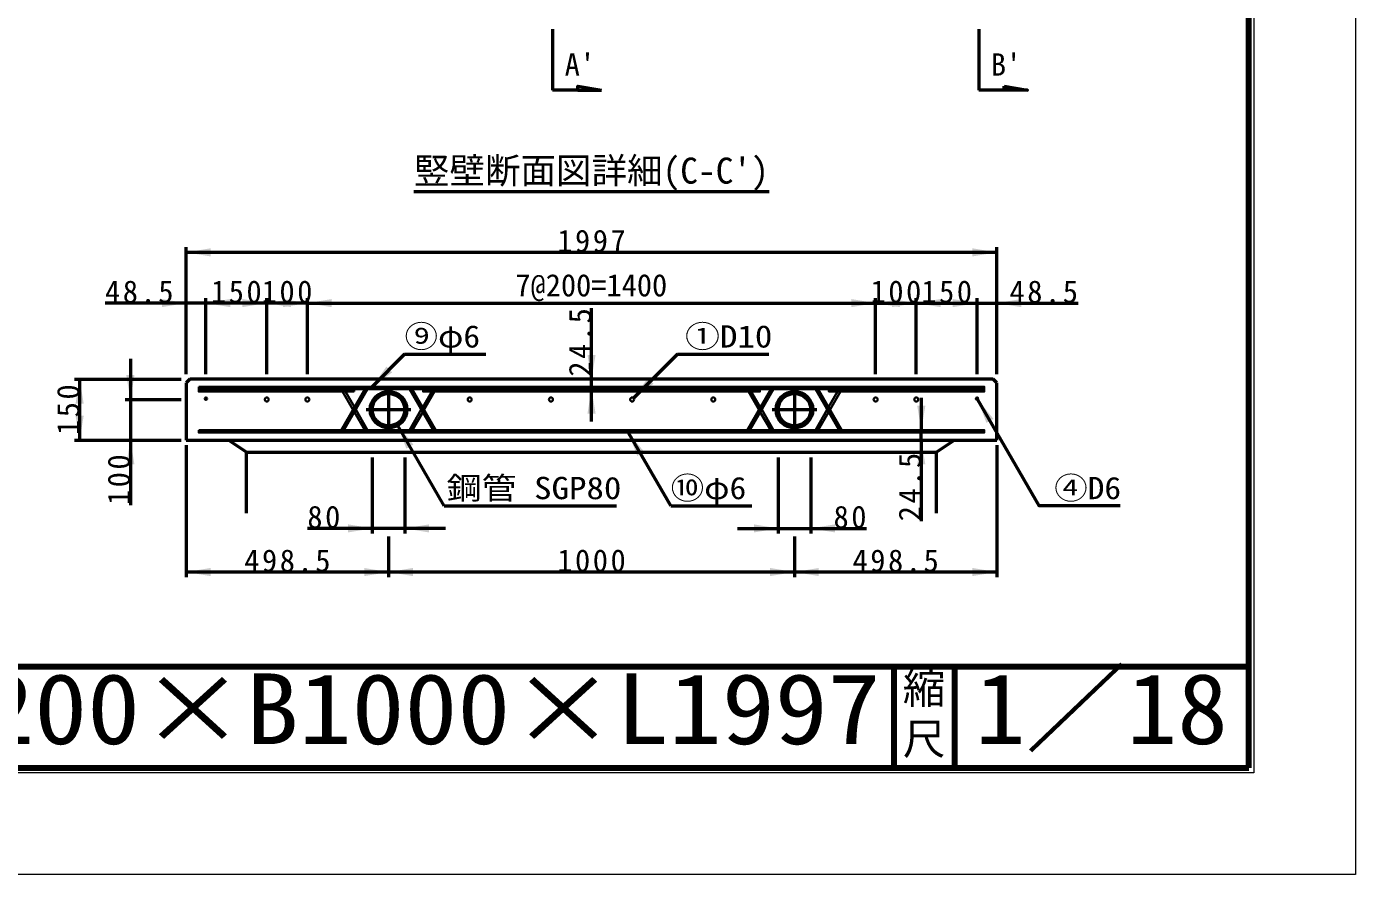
# Model space of a CAD drawing. Units: millimetres, scale not verified, with parts at other scales. Extents: x -2102 to 2102, y -1485 to 1485.
# Drawn here: x 793 to 2102, y -1485 to -650 of the extents above; entities that cross this region are included whole.
import ezdxf
from ezdxf.enums import TextEntityAlignment as Align

# ---------------------------------------------------------------- set-up
doc = ezdxf.new("R2010")
doc.units = ezdxf.units.MM
doc.header["$LTSCALE"] = 5
doc.linetypes.add('LONG_DASHED_DOTTED', pattern=[15.25, 12, -1.5, 0.25, -1.5])
doc.layers.add('0-0_V-nasSTD', color=7, linetype='Continuous', lineweight=50)
doc.layers.add('0-1_0', color=7, linetype='Continuous', lineweight=100)
doc.styles.add('ＭＳ ゴシック', font='')
doc.styles.get('ＭＳ ゴシック').set_extended_font_data('MS Gothic')

msp = doc.modelspace()

# ---------------------------------------------------------------- linework, layer by layer
at = {"layer": '0-0_V-nasSTD'}
for p, q in [((1311.395, -652.112), (1311.395, -712.112)), ((1731.395, -652.112), (1731.395, -712.112)), ((1336.395, -712.112), (1311.395, -712.112)), ((1336.395, -712.112), (1359.435, -712.112)), ((1756.395, -712.112), (1731.395, -712.112)), ((1756.395, -712.112), (1756.395, -708.272)), ((1174.724, -812.068), (1524.724, -812.068)), ((950.324, -992.068), (950.324, -867.068)), ((1749.124, -872.068), (950.324, -872.068)), ((1749.124, -992.068), (1749.124, -867.068)), ((950.324, -922.068), (870.324, -922.068)), ((969.724, -922.068), (950.324, -922.068)), ((969.724, -992.068), (969.724, -917.068)), ((1029.724, -922.068), (969.724, -922.068)), ((1029.724, -992.068), (1029.724, -917.068)), ((1069.724, -922.068), (1029.724, -922.068)), ((1069.724, -992.068), (1069.724, -917.068)), ((1069.724, -922.068), (1629.724, -922.068)), ((1349.724, -997.068), (1349.724, -927.068)), ((1629.724, -992.068), (1629.724, -917.068)), ((1629.724, -922.068), (1669.724, -922.068)), ((1669.724, -992.068), (1669.724, -917.068)), ((1669.724, -922.068), (1729.724, -922.068)), ((1729.724, -992.068), (1729.724, -917.068)), ((1729.724, -922.068), (1749.124, -922.068)), ((1749.124, -922.068), (1829.124, -922.068)), ((895.324, -977.068), (895.324, -1017.068)), ((1165.485, -972.468), (1133.485, -1004.468)), ((1165.485, -972.468), (1245.485, -972.468)), ((1434.324, -972.468), (1391.138, -1015.653)), ((1434.324, -972.468), (1524.324, -972.468)), ((840.324, -997.068), (945.324, -997.068)), ((845.324, -997.068), (845.324, -1057.068)), ((953.924, -997.068), (950.324, -1000.668)), ((950.324, -1000.668), (950.324, -1057.068)), ((1745.524, -997.068), (953.924, -997.068)), ((1349.724, -1006.868), (1349.724, -997.068)), ((1349.724, -1038.868), (1349.724, -1006.868)), ((1749.124, -1000.668), (1745.524, -997.068)), ((1749.124, -1057.068), (1749.124, -1000.668)), ((890.324, -1017.068), (945.324, -1017.068)), ((895.324, -1017.068), (895.324, -1057.068)), ((1674.724, -1015.268), (1674.724, -1047.268)), ((1204.456, -1121.868), (1158.724, -1042.656)), ((1674.724, -1057.068), (1674.724, -1047.268)), ((840.324, -1057.068), (945.324, -1057.068)), ((895.324, -1057.068), (895.324, -1121.068)), ((950.324, -1057.068), (1749.124, -1057.068)), ((1009.724, -1069.068), (991.904, -1057.068)), ((1427.754, -1121.868), (1386.185, -1049.868)), ((1674.724, -1057.068), (1674.724, -1137.068)), ((1707.544, -1057.068), (1689.724, -1069.068)), ((950.324, -1062.068), (950.324, -1192.068)), ((1689.724, -1129.068), (1689.724, -1069.068)), ((1749.124, -1062.068), (1749.124, -1192.068)), ((1133.724, -1074.068), (1133.724, -1149.068)), ((1165.724, -1074.068), (1165.724, -1149.068)), ((1533.724, -1074.068), (1533.724, -1149.068)), ((1565.724, -1074.068), (1565.724, -1149.068)), ((1204.456, -1121.868), (1374.456, -1121.868)), ((1427.754, -1121.868), (1507.754, -1121.868)), ((1133.724, -1144.068), (1069.724, -1144.068)), ((1165.724, -1144.068), (1133.724, -1144.068)), ((1149.724, -1152.068), (1149.724, -1192.068)), ((1205.724, -1144.068), (1165.724, -1144.068)), ((1493.724, -1144.068), (1533.724, -1144.068)), ((1533.724, -1144.068), (1565.724, -1144.068)), ((1549.724, -1152.068), (1549.724, -1192.068)), ((1565.724, -1144.068), (1620.724, -1144.068)), ((1149.724, -1187.068), (950.324, -1187.068)), ((1549.724, -1187.068), (1149.724, -1187.068)), ((1749.124, -1187.068), (1549.724, -1187.068))]:
    msp.add_line(p, q, dxfattribs=at)
at = {"layer": '0-0_V-nasSTD', "lineweight": 35}
for p, q in [((1126.346, -1006.868), (1103.021, -1047.268)), ((1105.792, -1047.268), (1129.117, -1006.868)), ((1115.724, -1006.868), (1115.724, -1009.268)), ((1170.33, -1006.868), (1193.655, -1047.268)), ((1196.426, -1047.268), (1173.101, -1006.868)), ((1526.346, -1006.868), (1503.021, -1047.268)), ((1505.792, -1047.268), (1529.117, -1006.868)), ((1570.33, -1006.868), (1593.655, -1047.268)), ((1596.426, -1047.268), (1573.101, -1006.868)), ((1104.407, -1009.268), (1114.683, -1027.068)), ((1116.069, -1024.668), (1107.178, -1009.268)), ((1183.378, -1024.668), (1192.269, -1009.268)), ((1195.041, -1009.268), (1184.764, -1027.068)), ((1504.407, -1009.268), (1514.683, -1027.068)), ((1516.069, -1024.668), (1507.178, -1009.268)), ((1583.378, -1024.668), (1592.269, -1009.268)), ((1595.041, -1009.268), (1584.764, -1027.068)), ((1126.346, -1047.268), (1116.069, -1029.468)), ((1117.455, -1027.068), (1129.117, -1047.268)), ((1170.33, -1047.268), (1181.993, -1027.068)), ((1183.378, -1029.468), (1173.101, -1047.268)), ((1526.346, -1047.268), (1516.069, -1029.468)), ((1517.455, -1027.068), (1529.117, -1047.268)), ((1570.33, -1047.268), (1581.993, -1027.068)), ((1583.378, -1029.468), (1573.101, -1047.268))]:
    msp.add_line(p, q, dxfattribs=at)
at = {"layer": '0-0_V-nasSTD', "linetype": 'LONG_DASHED_DOTTED'}
for p, q in [((1149.724, -1005.068), (1149.724, -1049.068)), ((1549.724, -1005.068), (1549.724, -1049.068)), ((1127.724, -1027.068), (1171.724, -1027.068)), ((1527.724, -1027.068), (1571.724, -1027.068))]:
    msp.add_line(p, q, dxfattribs=at)
at = {"layer": '0-0_V-nasSTD', "lineweight": 100}
for p, q in [((1647.5, -1280), (1647.5, -1380)), ((1707.5, -1280), (1707.5, -1380)), ((-1997.5, -1380), (1997.5, -1380))]:
    msp.add_line(p, q, dxfattribs=at)
at = {"layer": '0-0_V-nasSTD', "lineweight": 18}
for points in [[(-2102.5, -1485), (-2102.5, 1485), (2102.5, 1485), (2102.5, -1485)], [(-2002.5, -1385), (-2002.5, 1385), (2002.5, 1385), (2002.5, -1385)]]:
    msp.add_lwpolyline(points, close=True, dxfattribs=at)
at = {"layer": '0-0_V-nasSTD', "lineweight": 100}
msp.add_lwpolyline([(1997.5, -1380), (1997.5, 1380), (-1997.5, 1380)], dxfattribs=at)
at = {"layer": '0-0_V-nasSTD'}
for points in [[(1336.395, -712.112), (1336.395, -708.272), (1359.435, -712.112)], [(1756.395, -708.272), (1779.435, -712.112), (1756.395, -712.112)], [(1870.692, -1121.868), (1790.692, -1121.868), (1730.324, -1017.307)], [(1009.724, -1129.068), (1009.724, -1069.068), (1689.724, -1069.068)]]:
    msp.add_lwpolyline(points, dxfattribs=at)
at = {"layer": '0-0_V-nasSTD', "lineweight": 35}
for points in [[(962.724, -1004.468), (962.724, -1006.868), (1736.724, -1006.868), (1736.724, -1004.468)], [(962.724, -1047.268), (962.724, -1049.668), (1736.724, -1049.668), (1736.724, -1047.268)]]:
    msp.add_lwpolyline(points, close=True, dxfattribs=at)
for points in [[(962.724, -1006.868), (962.724, -1009.268), (1115.724, -1009.268)], [(1183.724, -1006.868), (1183.724, -1009.268), (1515.724, -1009.268), (1515.724, -1006.868)], [(1583.724, -1006.868), (1583.724, -1009.268), (1736.724, -1009.268), (1736.724, -1006.868)]]:
    msp.add_lwpolyline(points, dxfattribs=at)
for centre, radius in [((969.724, -1016.268), 1.2), ((1029.724, -1017.068), 2), ((1069.724, -1017.068), 2), ((1229.724, -1017.068), 2), ((1309.724, -1017.068), 2), ((1389.724, -1017.068), 2), ((1469.724, -1017.068), 2), ((1629.724, -1017.068), 2), ((1669.724, -1017.068), 2), ((1729.724, -1016.268), 1.2)]:
    msp.add_circle(centre, radius, dxfattribs=at)
at = {"layer": '0-0_V-nasSTD'}
for centre, radius in [((1149.724, -1027.068), 18), ((1149.724, -1027.068), 16), ((1549.724, -1027.068), 18), ((1549.724, -1027.068), 16)]:
    msp.add_circle(centre, radius, dxfattribs=at)
for points in [[(950.324, -872.068), (974.324, -872.068), (974.324, -868.068)], [(950.324, -872.068), (974.324, -876.068), (974.324, -872.068)], [(1725.124, -872.068), (1725.124, -868.068), (1749.124, -872.068)], [(1725.124, -876.068), (1725.124, -872.068), (1749.124, -872.068)], [(926.324, -922.068), (926.324, -918.068), (950.324, -922.068)], [(926.324, -926.068), (926.324, -922.068), (950.324, -922.068)], [(969.724, -922.068), (993.724, -922.068), (993.724, -918.068)], [(969.724, -922.068), (993.724, -926.068), (993.724, -922.068)], [(1005.724, -922.068), (1005.724, -918.068), (1029.724, -922.068)], [(1005.724, -926.068), (1005.724, -922.068), (1029.724, -922.068)], [(1029.724, -922.068), (1053.724, -922.068), (1053.724, -918.068)], [(1029.724, -922.068), (1053.724, -926.068), (1053.724, -922.068)], [(1045.724, -922.068), (1045.724, -918.068), (1069.724, -922.068)], [(1045.724, -926.068), (1045.724, -922.068), (1069.724, -922.068)], [(1069.724, -922.068), (1093.724, -922.068), (1093.724, -918.068)], [(1069.724, -922.068), (1093.724, -926.068), (1093.724, -922.068)], [(1605.724, -922.068), (1605.724, -918.068), (1629.724, -922.068)], [(1605.724, -926.068), (1605.724, -922.068), (1629.724, -922.068)], [(1629.724, -922.068), (1653.724, -922.068), (1653.724, -918.068)], [(1629.724, -922.068), (1653.724, -926.068), (1653.724, -922.068)], [(1645.724, -922.068), (1645.724, -918.068), (1669.724, -922.068)], [(1645.724, -926.068), (1645.724, -922.068), (1669.724, -922.068)], [(1669.724, -922.068), (1693.724, -922.068), (1693.724, -918.068)], [(1669.724, -922.068), (1693.724, -926.068), (1693.724, -922.068)], [(1705.724, -922.068), (1705.724, -918.068), (1729.724, -922.068)], [(1705.724, -926.068), (1705.724, -922.068), (1729.724, -922.068)], [(1749.124, -922.068), (1773.124, -922.068), (1773.124, -918.068)], [(1749.124, -922.068), (1773.124, -926.068), (1773.124, -922.068)], [(1345.724, -973.068), (1349.724, -997.068), (1349.724, -973.068)], [(1349.724, -997.068), (1349.724, -973.068), (1353.724, -973.068)], [(891.324, -993.068), (895.324, -1017.068), (895.324, -993.068)], [(895.324, -1017.068), (895.324, -993.068), (899.324, -993.068)], [(1133.485, -1004.468), (1147.627, -984.669), (1150.456, -987.497)], [(1133.485, -1004.468), (1150.456, -987.497), (1153.284, -990.326)], [(841.324, -1021.068), (845.324, -1021.068), (845.324, -997.068)], [(845.324, -1021.068), (845.324, -997.068), (849.324, -1021.068)], [(1345.724, -1030.868), (1349.724, -1030.868), (1349.724, -1006.868)], [(1349.724, -1030.868), (1349.724, -1006.868), (1353.724, -1030.868)], [(1391.138, -1015.653), (1405.28, -995.854), (1408.108, -998.683)], [(1391.138, -1015.653), (1408.108, -998.683), (1410.937, -1001.511)], [(1730.324, -1017.307), (1738.86, -1040.092), (1742.324, -1038.092)], [(1730.324, -1017.307), (1742.324, -1038.092), (1745.788, -1036.092)], [(841.324, -1033.068), (845.324, -1057.068), (845.324, -1033.068)], [(845.324, -1057.068), (845.324, -1033.068), (849.324, -1033.068)], [(1670.724, -1023.268), (1674.724, -1047.268), (1674.724, -1023.268)], [(1674.724, -1047.268), (1674.724, -1023.268), (1678.724, -1023.268)], [(1158.724, -1042.656), (1167.26, -1065.441), (1170.724, -1063.441)], [(1158.724, -1042.656), (1170.724, -1063.441), (1174.188, -1061.441)], [(891.324, -1081.068), (895.324, -1081.068), (895.324, -1057.068)], [(895.324, -1081.068), (895.324, -1057.068), (899.324, -1081.068)], [(1386.185, -1049.868), (1394.72, -1072.652), (1398.185, -1070.652)], [(1386.185, -1049.868), (1398.185, -1070.652), (1401.649, -1068.652)], [(1670.724, -1081.068), (1674.724, -1081.068), (1674.724, -1057.068)], [(1674.724, -1081.068), (1674.724, -1057.068), (1678.724, -1081.068)], [(1109.724, -1144.068), (1109.724, -1140.068), (1133.724, -1144.068)], [(1109.724, -1148.068), (1109.724, -1144.068), (1133.724, -1144.068)], [(1165.724, -1144.068), (1189.724, -1144.068), (1189.724, -1140.068)], [(1165.724, -1144.068), (1189.724, -1148.068), (1189.724, -1144.068)], [(1509.724, -1144.068), (1509.724, -1140.068), (1533.724, -1144.068)], [(1509.724, -1148.068), (1509.724, -1144.068), (1533.724, -1144.068)], [(1565.724, -1144.068), (1589.724, -1144.068), (1589.724, -1140.068)], [(1565.724, -1144.068), (1589.724, -1148.068), (1589.724, -1144.068)], [(950.324, -1187.068), (974.324, -1187.068), (974.324, -1183.068)], [(950.324, -1187.068), (974.324, -1191.068), (974.324, -1187.068)], [(1125.724, -1187.068), (1125.724, -1183.068), (1149.724, -1187.068)], [(1125.724, -1191.068), (1125.724, -1187.068), (1149.724, -1187.068)], [(1149.724, -1187.068), (1173.724, -1187.068), (1173.724, -1183.068)], [(1149.724, -1187.068), (1173.724, -1191.068), (1173.724, -1187.068)], [(1525.724, -1187.068), (1525.724, -1183.068), (1549.724, -1187.068)], [(1525.724, -1191.068), (1525.724, -1187.068), (1549.724, -1187.068)], [(1549.724, -1187.068), (1573.724, -1187.068), (1573.724, -1183.068)], [(1549.724, -1187.068), (1573.724, -1191.068), (1573.724, -1187.068)], [(1725.124, -1187.068), (1725.124, -1183.068), (1749.124, -1187.068)], [(1725.124, -1191.068), (1725.124, -1187.068), (1749.124, -1187.068)]]:
    msp.add_solid(points, dxfattribs=at)
at = {"layer": '0-1_0'}
msp.add_line((-1997.5, -1280), (1997.5, -1280), dxfattribs=at)

# ---------------------------------------------------------------- texts
at = {"layer": '0-0_V-nasSTD', "style": 'ＭＳ ゴシック'}
for s, height, p in [("A'", 21.99, (1323.284, -704.556)), ("B'", 21.99, (1743.284, -704.556)), ("竪壁断面図詳細(C-C')", 25.66, (1174.724, -812.068)), ('7@200=1400', 21.99, (1274.724, -922.068)), ('縮', 30.79, (1656.482, -1326.001)), ('尺', 30.79, (1656.476, -1375.99))]:
    msp.add_text(s, height=height, dxfattribs=at).set_placement(p, align=Align.BOTTOM_LEFT)
for s, height, width, p in [('⑨φ6', 21.99, 1.1, (1165.485, -972.468)), ('①D10', 21.99, 1.15, (1441.824, -972.468)), ('鋼管 SGP80', 21.99, 1.15, (1206.956, -1121.868)), ('⑩φ6', 21.99, 1.1, (1427.754, -1121.868)), ('④D6', 21.99, 1.1, (1805.692, -1121.868)), ('1／18', 69.65, 1.05, (1727.75, -1377.418)), ('H1200×B1000×L1997', 69.65, 1.1, (644.25, -1377.492))]:
    msp.add_text(s, height=height, dxfattribs=dict(at, width=width)).set_placement(p, align=Align.BOTTOM_LEFT)
at = {"layer": '0-0_V-nasSTD', "char_height": 21.99, "attachment_point": 7, "style": 'ＭＳ ゴシック'}
for s, insert in [('\\T1.17;1997', (1315.974, -872.068)), ('\\T1.17;48.5', (870.324, -922.068)), ('\\T1.17;150', (974.724, -922.068)), ('\\T1.17;100', (1024.724, -922.068)), ('\\T1.17;100', (1624.724, -922.068)), ('\\T1.17;150', (1674.724, -922.068)), ('\\T1.17;48.5', (1761.624, -922.068)), ('\\T1.17;80', (1069.724, -1144.068)), ('\\T1.17;80', (1588.224, -1144.068)), ('\\T1.17;498.5', (1007.524, -1187.068)), ('\\T1.17;1000', (1315.974, -1187.068)), ('\\T1.17;498.5', (1606.924, -1187.068))]:
    msp.add_mtext(s, dxfattribs=dict(at, insert=insert))
at = {"layer": '0-0_V-nasSTD', "char_height": 21.99, "attachment_point": 7, "rotation": 90, "style": 'ＭＳ ゴシック'}
for s, insert in [('\\T1.17;24.5', (1349.724, -994.568)), ('\\T1.17;150', (845.324, -1052.068)), ('\\T1.17;100', (895.324, -1121.068)), ('\\T1.17;24.5', (1674.724, -1137.068))]:
    msp.add_mtext(s, dxfattribs=dict(at, insert=insert))

doc.saveas('drawing.dxf')
